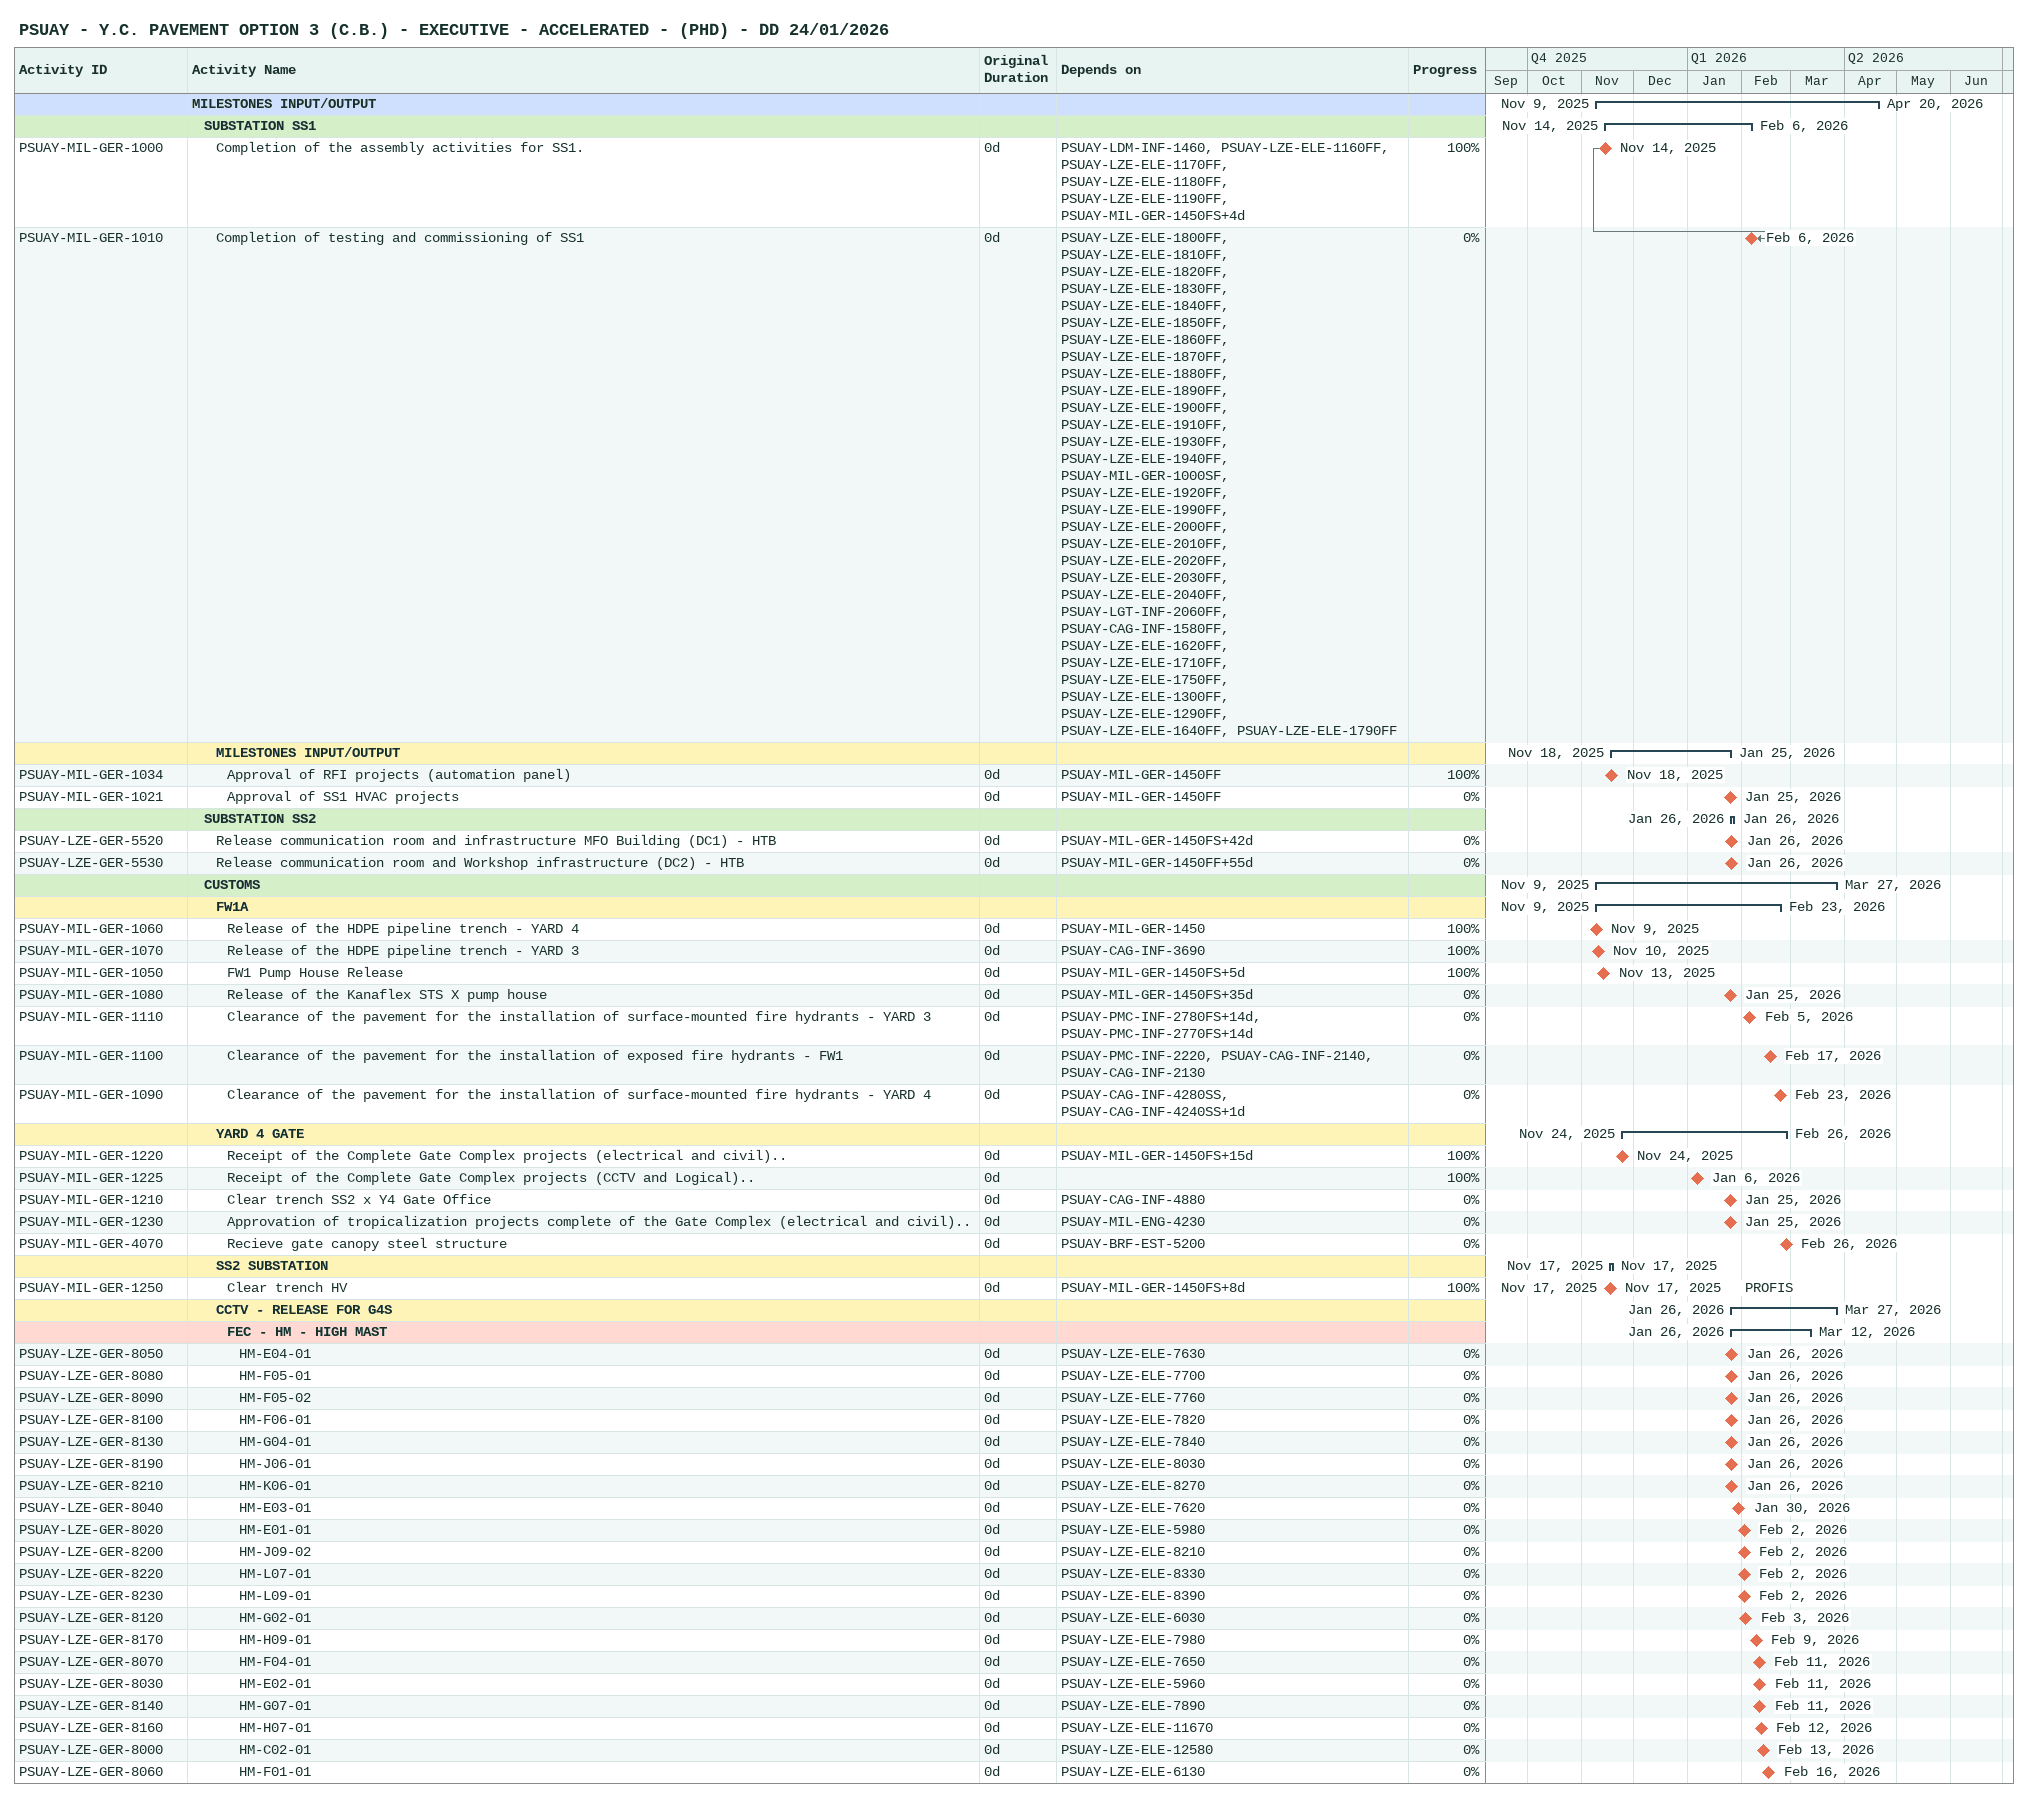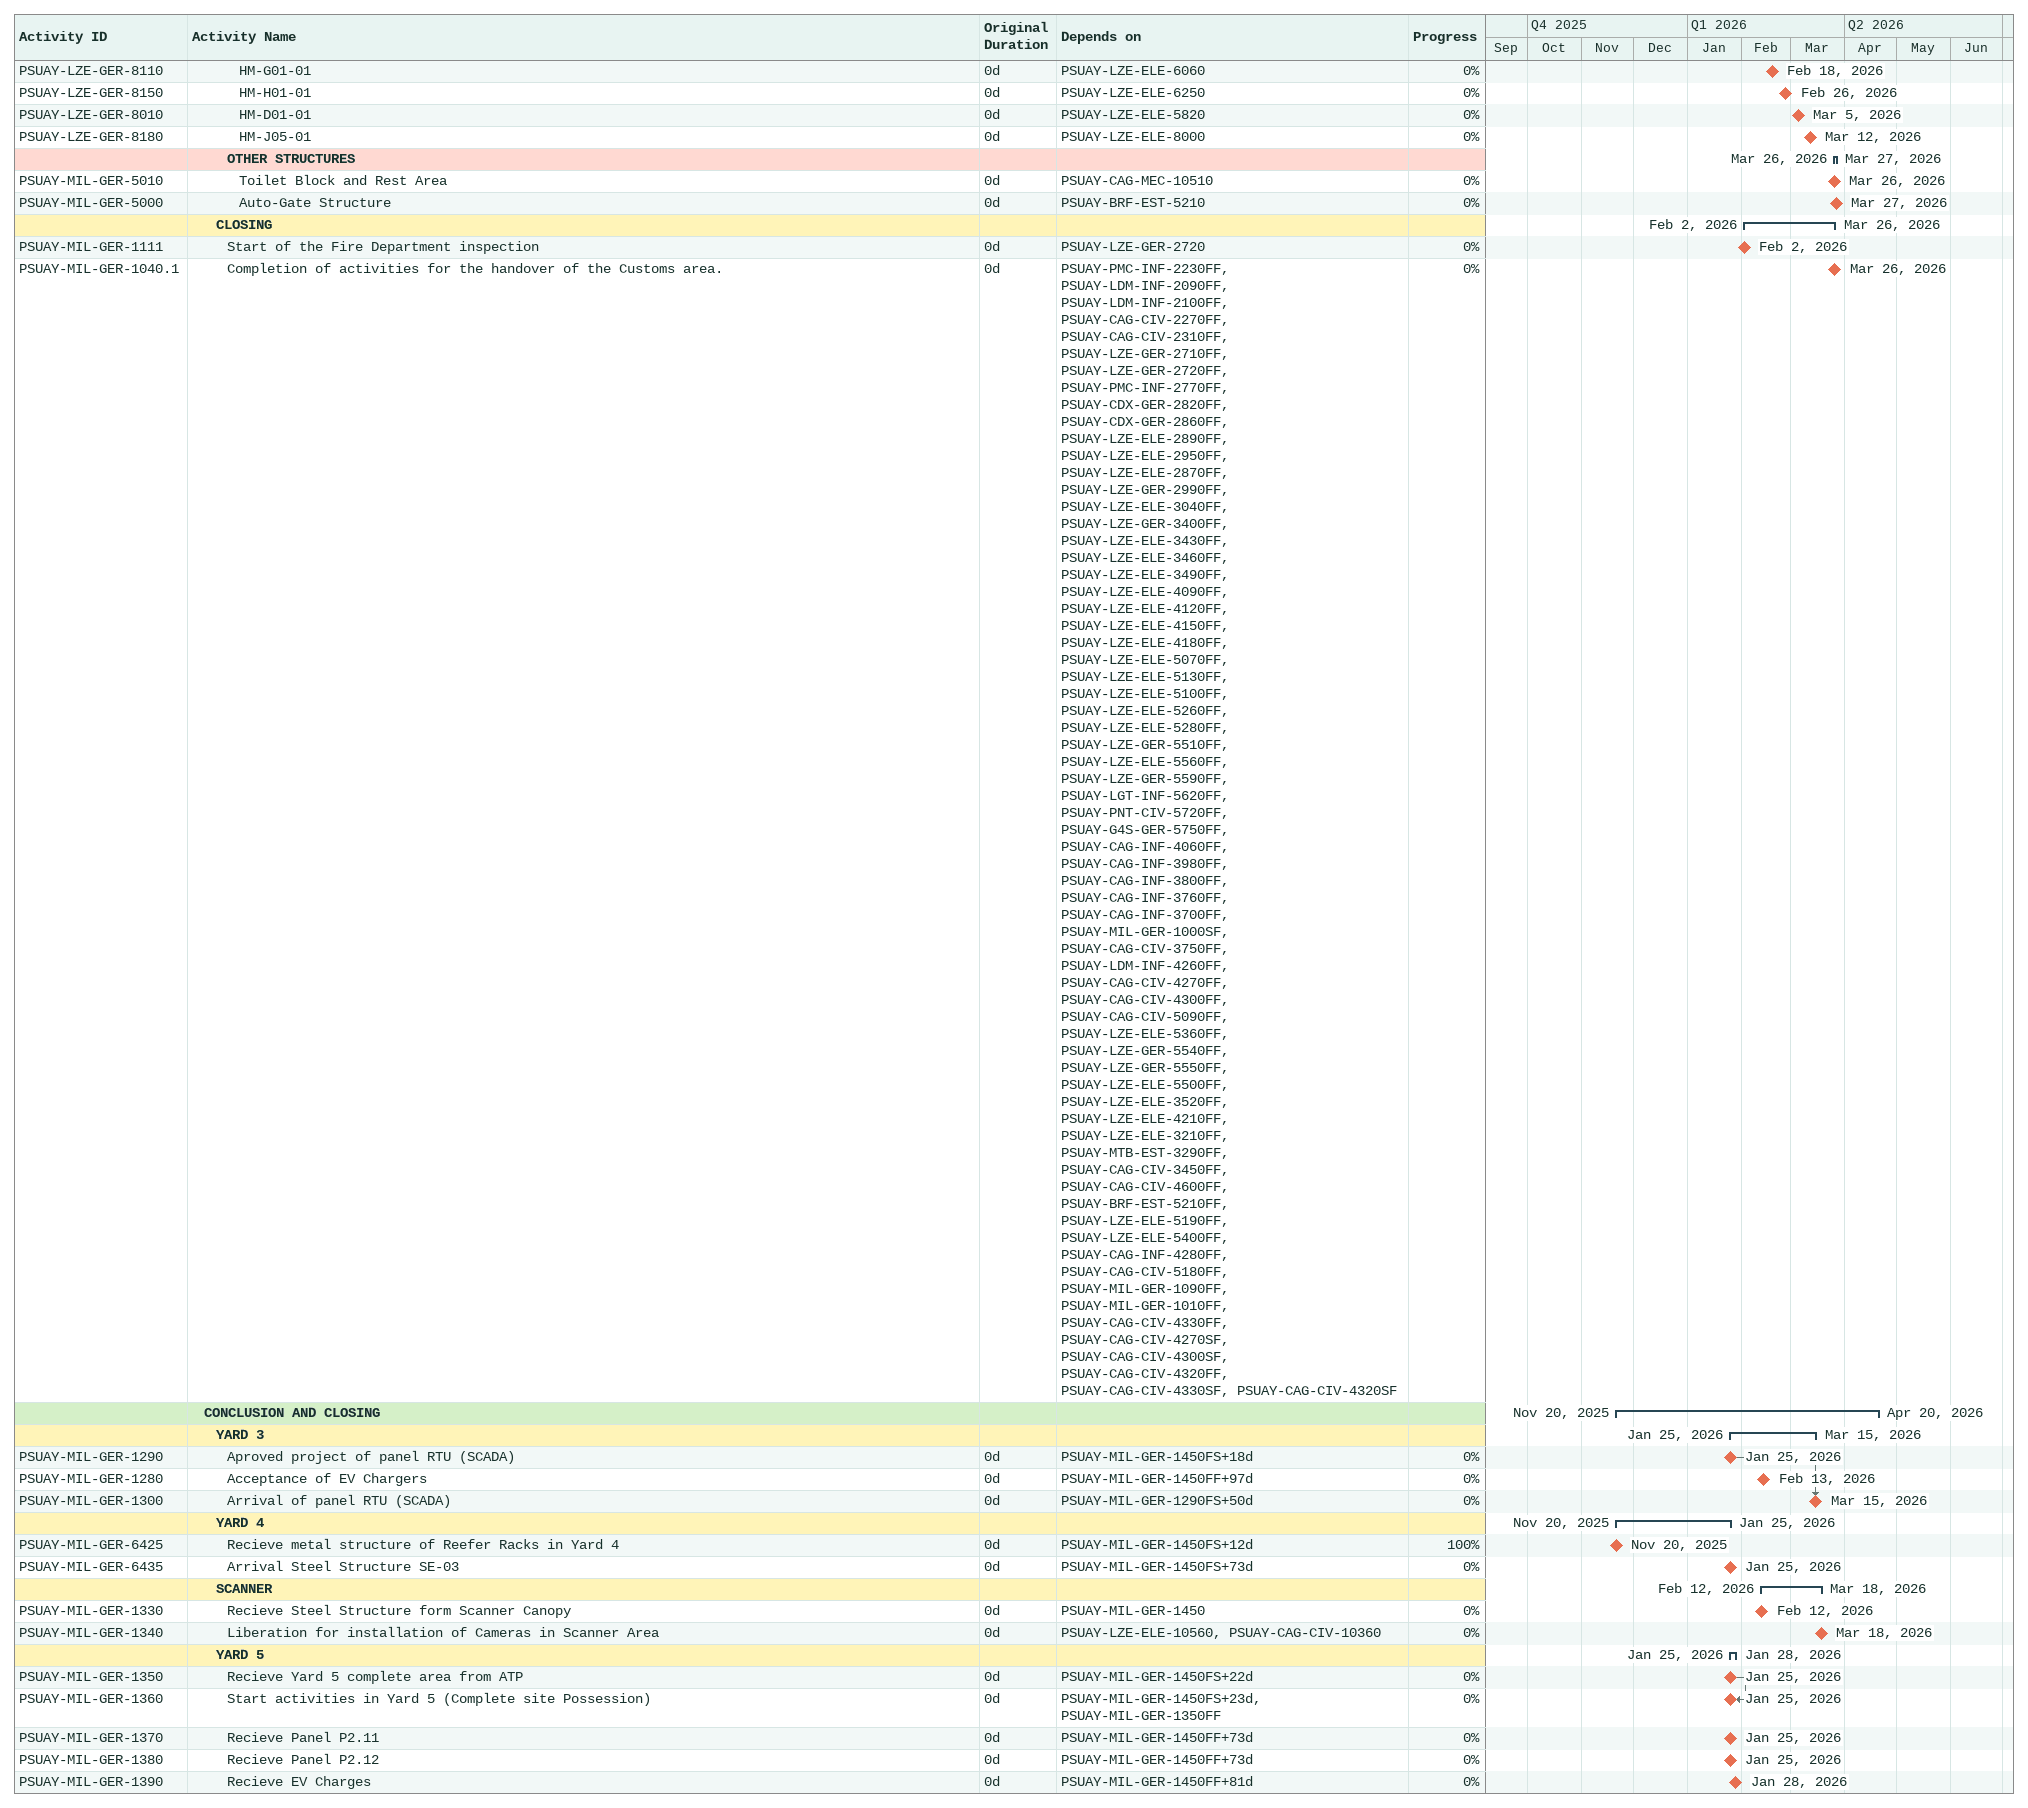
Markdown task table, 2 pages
PSUAY - Y.C. PAVEMENT OPTION 3 (C.B.) - EXECUTIVE - ACCELERATED - (PHD) - DD 24/01/2026

| ID | Level | Task | Original duration | Start | Finish | Predecessors | Resources | % complete |
|---|---|---|---|---|---|---|---|---|
|  | 1 | **MILESTONES INPUT/OUTPUT** |  | 2025-11-09 | 2026-04-20 |  |  |  |
|  | 2 | **SUBSTATION SS1** |  | 2025-11-14 | 2026-02-06 |  |  |  |
| PSUAY-MIL-GER-1000 | 3 | Completion of the assembly activities for SS1. | 0d | 2025-11-14 | 2025-11-14 | PSUAY-LDM-INF-1460, PSUAY-LZE-ELE-1160FF, PSUAY-LZE-ELE-1170FF, PSUAY-LZE-ELE-1180FF, PSUAY-LZE-ELE-1190FF, PSUAY-MIL-GER-1450FS+4d |  | 100 |
| PSUAY-MIL-GER-1010 | 3 | Completion of testing and commissioning of SS1 | 0d | 2026-02-06 | 2026-02-06 | PSUAY-LZE-ELE-1800FF, PSUAY-LZE-ELE-1810FF, PSUAY-LZE-ELE-1820FF, PSUAY-LZE-ELE-1830FF, PSUAY-LZE-ELE-1840FF, PSUAY-LZE-ELE-1850FF, PSUAY-LZE-ELE-1860FF, PSUAY-LZE-ELE-1870FF, PSUAY-LZE-ELE-1880FF, PSUAY-LZE-ELE-1890FF, PSUAY-LZE-ELE-1900FF, PSUAY-LZE-ELE-1910FF, PSUAY-LZE-ELE-1930FF, PSUAY-LZE-ELE-1940FF, PSUAY-MIL-GER-1000SF, PSUAY-LZE-ELE-1920FF, PSUAY-LZE-ELE-1990FF, PSUAY-LZE-ELE-2000FF, PSUAY-LZE-ELE-2010FF, PSUAY-LZE-ELE-2020FF, PSUAY-LZE-ELE-2030FF, PSUAY-LZE-ELE-2040FF, PSUAY-LGT-INF-2060FF, PSUAY-CAG-INF-1580FF, PSUAY-LZE-ELE-1620FF, PSUAY-LZE-ELE-1710FF, PSUAY-LZE-ELE-1750FF, PSUAY-LZE-ELE-1300FF, PSUAY-LZE-ELE-1290FF, PSUAY-LZE-ELE-1640FF, PSUAY-LZE-ELE-1790FF |  | 0 |
|  | 3 | **MILESTONES INPUT/OUTPUT** |  | 2025-11-18 | 2026-01-25 |  |  |  |
| PSUAY-MIL-GER-1034 | 4 | Approval of RFI projects (automation panel) | 0d | 2025-11-18 | 2025-11-18 | PSUAY-MIL-GER-1450FF |  | 100 |
| PSUAY-MIL-GER-1021 | 4 | Approval of SS1 HVAC projects | 0d | 2026-01-25 | 2026-01-25 | PSUAY-MIL-GER-1450FF |  | 0 |
|  | 2 | **SUBSTATION SS2** |  | 2026-01-26 | 2026-01-26 |  |  |  |
| PSUAY-LZE-GER-5520 | 3 | Release communication room and infrastructure MFO Building (DC1) - HTB | 0d | 2026-01-26 | 2026-01-26 | PSUAY-MIL-GER-1450FS+42d |  | 0 |
| PSUAY-LZE-GER-5530 | 3 | Release communication room and Workshop infrastructure (DC2) - HTB | 0d | 2026-01-26 | 2026-01-26 | PSUAY-MIL-GER-1450FF+55d |  | 0 |
|  | 2 | **CUSTOMS** |  | 2025-11-09 | 2026-03-27 |  |  |  |
|  | 3 | **FW1A** |  | 2025-11-09 | 2026-02-23 |  |  |  |
| PSUAY-MIL-GER-1060 | 4 | Release of the HDPE pipeline trench - YARD 4 | 0d | 2025-11-09 | 2025-11-09 | PSUAY-MIL-GER-1450 |  | 100 |
| PSUAY-MIL-GER-1070 | 4 | Release of the HDPE pipeline trench - YARD 3 | 0d | 2025-11-10 | 2025-11-10 | PSUAY-CAG-INF-3690 |  | 100 |
| PSUAY-MIL-GER-1050 | 4 | FW1 Pump House Release | 0d | 2025-11-13 | 2025-11-13 | PSUAY-MIL-GER-1450FS+5d |  | 100 |
| PSUAY-MIL-GER-1080 | 4 | Release of the Kanaflex STS X pump house | 0d | 2026-01-25 | 2026-01-25 | PSUAY-MIL-GER-1450FS+35d |  | 0 |
| PSUAY-MIL-GER-1110 | 4 | Clearance of the pavement for the installation of surface-mounted fire hydrants - YARD 3 | 0d | 2026-02-05 | 2026-02-05 | PSUAY-PMC-INF-2780FS+14d, PSUAY-PMC-INF-2770FS+14d |  | 0 |
| PSUAY-MIL-GER-1100 | 4 | Clearance of the pavement for the installation of exposed fire hydrants - FW1 | 0d | 2026-02-17 | 2026-02-17 | PSUAY-PMC-INF-2220, PSUAY-CAG-INF-2140, PSUAY-CAG-INF-2130 |  | 0 |
| PSUAY-MIL-GER-1090 | 4 | Clearance of the pavement for the installation of surface-mounted fire hydrants - YARD 4 | 0d | 2026-02-23 | 2026-02-23 | PSUAY-CAG-INF-4280SS, PSUAY-CAG-INF-4240SS+1d |  | 0 |
|  | 3 | **YARD 4 GATE** |  | 2025-11-24 | 2026-02-26 |  |  |  |
| PSUAY-MIL-GER-1220 | 4 | Receipt of the Complete Gate Complex projects (electrical and civil).. | 0d | 2025-11-24 | 2025-11-24 | PSUAY-MIL-GER-1450FS+15d |  | 100 |
| PSUAY-MIL-GER-1225 | 4 | Receipt of the Complete Gate Complex projects (CCTV and Logical).. | 0d | 2026-01-06 | 2026-01-06 |  |  | 100 |
| PSUAY-MIL-GER-1210 | 4 | Clear trench SS2 x Y4 Gate Office | 0d | 2026-01-25 | 2026-01-25 | PSUAY-CAG-INF-4880 |  | 0 |
| PSUAY-MIL-GER-1230 | 4 | Approvation of tropicalization projects complete of the Gate Complex (electrical and civil).. | 0d | 2026-01-25 | 2026-01-25 | PSUAY-MIL-ENG-4230 |  | 0 |
| PSUAY-MIL-GER-4070 | 4 | Recieve gate canopy steel structure | 0d | 2026-02-26 | 2026-02-26 | PSUAY-BRF-EST-5200 |  | 0 |
|  | 3 | **SS2 SUBSTATION** |  | 2025-11-17 | 2025-11-17 |  |  |  |
| PSUAY-MIL-GER-1250 | 4 | Clear trench HV | 0d | 2025-11-17 | 2025-11-17 | PSUAY-MIL-GER-1450FS+8d | PROFIS | 100 |
|  | 3 | **CCTV - RELEASE FOR G4S** |  | 2026-01-26 | 2026-03-27 |  |  |  |
|  | 4 | **FEC - HM - HIGH MAST** |  | 2026-01-26 | 2026-03-12 |  |  |  |
| PSUAY-LZE-GER-8050 | 5 | HM-E04-01 | 0d | 2026-01-26 | 2026-01-26 | PSUAY-LZE-ELE-7630 |  | 0 |
| PSUAY-LZE-GER-8080 | 5 | HM-F05-01 | 0d | 2026-01-26 | 2026-01-26 | PSUAY-LZE-ELE-7700 |  | 0 |
| PSUAY-LZE-GER-8090 | 5 | HM-F05-02 | 0d | 2026-01-26 | 2026-01-26 | PSUAY-LZE-ELE-7760 |  | 0 |
| PSUAY-LZE-GER-8100 | 5 | HM-F06-01 | 0d | 2026-01-26 | 2026-01-26 | PSUAY-LZE-ELE-7820 |  | 0 |
| PSUAY-LZE-GER-8130 | 5 | HM-G04-01 | 0d | 2026-01-26 | 2026-01-26 | PSUAY-LZE-ELE-7840 |  | 0 |
| PSUAY-LZE-GER-8190 | 5 | HM-J06-01 | 0d | 2026-01-26 | 2026-01-26 | PSUAY-LZE-ELE-8030 |  | 0 |
| PSUAY-LZE-GER-8210 | 5 | HM-K06-01 | 0d | 2026-01-26 | 2026-01-26 | PSUAY-LZE-ELE-8270 |  | 0 |
| PSUAY-LZE-GER-8040 | 5 | HM-E03-01 | 0d | 2026-01-30 | 2026-01-30 | PSUAY-LZE-ELE-7620 |  | 0 |
| PSUAY-LZE-GER-8020 | 5 | HM-E01-01 | 0d | 2026-02-02 | 2026-02-02 | PSUAY-LZE-ELE-5980 |  | 0 |
| PSUAY-LZE-GER-8200 | 5 | HM-J09-02 | 0d | 2026-02-02 | 2026-02-02 | PSUAY-LZE-ELE-8210 |  | 0 |
| PSUAY-LZE-GER-8220 | 5 | HM-L07-01 | 0d | 2026-02-02 | 2026-02-02 | PSUAY-LZE-ELE-8330 |  | 0 |
| PSUAY-LZE-GER-8230 | 5 | HM-L09-01 | 0d | 2026-02-02 | 2026-02-02 | PSUAY-LZE-ELE-8390 |  | 0 |
| PSUAY-LZE-GER-8120 | 5 | HM-G02-01 | 0d | 2026-02-03 | 2026-02-03 | PSUAY-LZE-ELE-6030 |  | 0 |
| PSUAY-LZE-GER-8170 | 5 | HM-H09-01 | 0d | 2026-02-09 | 2026-02-09 | PSUAY-LZE-ELE-7980 |  | 0 |
| PSUAY-LZE-GER-8070 | 5 | HM-F04-01 | 0d | 2026-02-11 | 2026-02-11 | PSUAY-LZE-ELE-7650 |  | 0 |
| PSUAY-LZE-GER-8030 | 5 | HM-E02-01 | 0d | 2026-02-11 | 2026-02-11 | PSUAY-LZE-ELE-5960 |  | 0 |
| PSUAY-LZE-GER-8140 | 5 | HM-G07-01 | 0d | 2026-02-11 | 2026-02-11 | PSUAY-LZE-ELE-7890 |  | 0 |
| PSUAY-LZE-GER-8160 | 5 | HM-H07-01 | 0d | 2026-02-12 | 2026-02-12 | PSUAY-LZE-ELE-11670 |  | 0 |
| PSUAY-LZE-GER-8000 | 5 | HM-C02-01 | 0d | 2026-02-13 | 2026-02-13 | PSUAY-LZE-ELE-12580 |  | 0 |
| PSUAY-LZE-GER-8060 | 5 | HM-F01-01 | 0d | 2026-02-16 | 2026-02-16 | PSUAY-LZE-ELE-6130 |  | 0 |
| PSUAY-LZE-GER-8110 | 5 | HM-G01-01 | 0d | 2026-02-18 | 2026-02-18 | PSUAY-LZE-ELE-6060 |  | 0 |
| PSUAY-LZE-GER-8150 | 5 | HM-H01-01 | 0d | 2026-02-26 | 2026-02-26 | PSUAY-LZE-ELE-6250 |  | 0 |
| PSUAY-LZE-GER-8010 | 5 | HM-D01-01 | 0d | 2026-03-05 | 2026-03-05 | PSUAY-LZE-ELE-5820 |  | 0 |
| PSUAY-LZE-GER-8180 | 5 | HM-J05-01 | 0d | 2026-03-12 | 2026-03-12 | PSUAY-LZE-ELE-8000 |  | 0 |
|  | 4 | **OTHER STRUCTURES** |  | 2026-03-26 | 2026-03-27 |  |  |  |
| PSUAY-MIL-GER-5010 | 5 | Toilet Block and Rest Area | 0d | 2026-03-26 | 2026-03-26 | PSUAY-CAG-MEC-10510 |  | 0 |
| PSUAY-MIL-GER-5000 | 5 | Auto-Gate Structure | 0d | 2026-03-27 | 2026-03-27 | PSUAY-BRF-EST-5210 |  | 0 |
|  | 3 | **CLOSING** |  | 2026-02-02 | 2026-03-26 |  |  |  |
| PSUAY-MIL-GER-1111 | 4 | Start of the Fire Department inspection | 0d | 2026-02-02 | 2026-02-02 | PSUAY-LZE-GER-2720 |  | 0 |
| PSUAY-MIL-GER-1040.1 | 4 | Completion of activities for the handover of the Customs area. | 0d | 2026-03-26 | 2026-03-26 | PSUAY-PMC-INF-2230FF, PSUAY-LDM-INF-2090FF, PSUAY-LDM-INF-2100FF, PSUAY-CAG-CIV-2270FF, PSUAY-CAG-CIV-2310FF, PSUAY-LZE-GER-2710FF, PSUAY-LZE-GER-2720FF, PSUAY-PMC-INF-2770FF, PSUAY-CDX-GER-2820FF, PSUAY-CDX-GER-2860FF, PSUAY-LZE-ELE-2890FF, PSUAY-LZE-ELE-2950FF, PSUAY-LZE-ELE-2870FF, PSUAY-LZE-GER-2990FF, PSUAY-LZE-ELE-3040FF, PSUAY-LZE-GER-3400FF, PSUAY-LZE-ELE-3430FF, PSUAY-LZE-ELE-3460FF, PSUAY-LZE-ELE-3490FF, PSUAY-LZE-ELE-4090FF, PSUAY-LZE-ELE-4120FF, PSUAY-LZE-ELE-4150FF, PSUAY-LZE-ELE-4180FF, PSUAY-LZE-ELE-5070FF, PSUAY-LZE-ELE-5130FF, PSUAY-LZE-ELE-5100FF, PSUAY-LZE-ELE-5260FF, PSUAY-LZE-ELE-5280FF, PSUAY-LZE-GER-5510FF, PSUAY-LZE-ELE-5560FF, PSUAY-LZE-GER-5590FF, PSUAY-LGT-INF-5620FF, PSUAY-PNT-CIV-5720FF, PSUAY-G4S-GER-5750FF, PSUAY-CAG-INF-4060FF, PSUAY-CAG-INF-3980FF, PSUAY-CAG-INF-3800FF, PSUAY-CAG-INF-3760FF, PSUAY-CAG-INF-3700FF, PSUAY-MIL-GER-1000SF, PSUAY-CAG-CIV-3750FF, PSUAY-LDM-INF-4260FF, PSUAY-CAG-CIV-4270FF, PSUAY-CAG-CIV-4300FF, PSUAY-CAG-CIV-5090FF, PSUAY-LZE-ELE-5360FF, PSUAY-LZE-GER-5540FF, PSUAY-LZE-GER-5550FF, PSUAY-LZE-ELE-5500FF, PSUAY-LZE-ELE-3520FF, PSUAY-LZE-ELE-4210FF, PSUAY-LZE-ELE-3210FF, PSUAY-MTB-EST-3290FF, PSUAY-CAG-CIV-3450FF, PSUAY-CAG-CIV-4600FF, PSUAY-BRF-EST-5210FF, PSUAY-LZE-ELE-5190FF, PSUAY-LZE-ELE-5400FF, PSUAY-CAG-INF-4280FF, PSUAY-CAG-CIV-5180FF, PSUAY-MIL-GER-1090FF, PSUAY-MIL-GER-1010FF, PSUAY-CAG-CIV-4330FF, PSUAY-CAG-CIV-4270SF, PSUAY-CAG-CIV-4300SF, PSUAY-CAG-CIV-4320FF, PSUAY-CAG-CIV-4330SF, PSUAY-CAG-CIV-4320SF |  | 0 |
|  | 2 | **CONCLUSION AND CLOSING** |  | 2025-11-20 | 2026-04-20 |  |  |  |
|  | 3 | **YARD 3** |  | 2026-01-25 | 2026-03-15 |  |  |  |
| PSUAY-MIL-GER-1290 | 4 | Aproved project of panel RTU (SCADA) | 0d | 2026-01-25 | 2026-01-25 | PSUAY-MIL-GER-1450FS+18d |  | 0 |
| PSUAY-MIL-GER-1280 | 4 | Acceptance of EV Chargers | 0d | 2026-02-13 | 2026-02-13 | PSUAY-MIL-GER-1450FF+97d |  | 0 |
| PSUAY-MIL-GER-1300 | 4 | Arrival of panel RTU (SCADA) | 0d | 2026-03-15 | 2026-03-15 | PSUAY-MIL-GER-1290FS+50d |  | 0 |
|  | 3 | **YARD 4** |  | 2025-11-20 | 2026-01-25 |  |  |  |
| PSUAY-MIL-GER-6425 | 4 | Recieve metal structure of Reefer Racks in Yard 4 | 0d | 2025-11-20 | 2025-11-20 | PSUAY-MIL-GER-1450FS+12d |  | 100 |
| PSUAY-MIL-GER-6435 | 4 | Arrival Steel Structure SE-03 | 0d | 2026-01-25 | 2026-01-25 | PSUAY-MIL-GER-1450FS+73d |  | 0 |
|  | 3 | **SCANNER** |  | 2026-02-12 | 2026-03-18 |  |  |  |
| PSUAY-MIL-GER-1330 | 4 | Recieve Steel Structure form Scanner Canopy | 0d | 2026-02-12 | 2026-02-12 | PSUAY-MIL-GER-1450 |  | 0 |
| PSUAY-MIL-GER-1340 | 4 | Liberation for installation of Cameras in Scanner Area | 0d | 2026-03-18 | 2026-03-18 | PSUAY-LZE-ELE-10560, PSUAY-CAG-CIV-10360 |  | 0 |
|  | 3 | **YARD 5** |  | 2026-01-25 | 2026-01-28 |  |  |  |
| PSUAY-MIL-GER-1350 | 4 | Recieve Yard 5 complete area from ATP | 0d | 2026-01-25 | 2026-01-25 | PSUAY-MIL-GER-1450FS+22d |  | 0 |
| PSUAY-MIL-GER-1360 | 4 | Start activities in Yard 5 (Complete site Possession) | 0d | 2026-01-25 | 2026-01-25 | PSUAY-MIL-GER-1450FS+23d, PSUAY-MIL-GER-1350FF |  | 0 |
| PSUAY-MIL-GER-1370 | 4 | Recieve Panel P2.11 | 0d | 2026-01-25 | 2026-01-25 | PSUAY-MIL-GER-1450FF+73d |  | 0 |
| PSUAY-MIL-GER-1380 | 4 | Recieve Panel P2.12 | 0d | 2026-01-25 | 2026-01-25 | PSUAY-MIL-GER-1450FF+73d |  | 0 |
| PSUAY-MIL-GER-1390 | 4 | Recieve EV Charges | 0d | 2026-01-28 | 2026-01-28 | PSUAY-MIL-GER-1450FF+81d |  | 0 |
